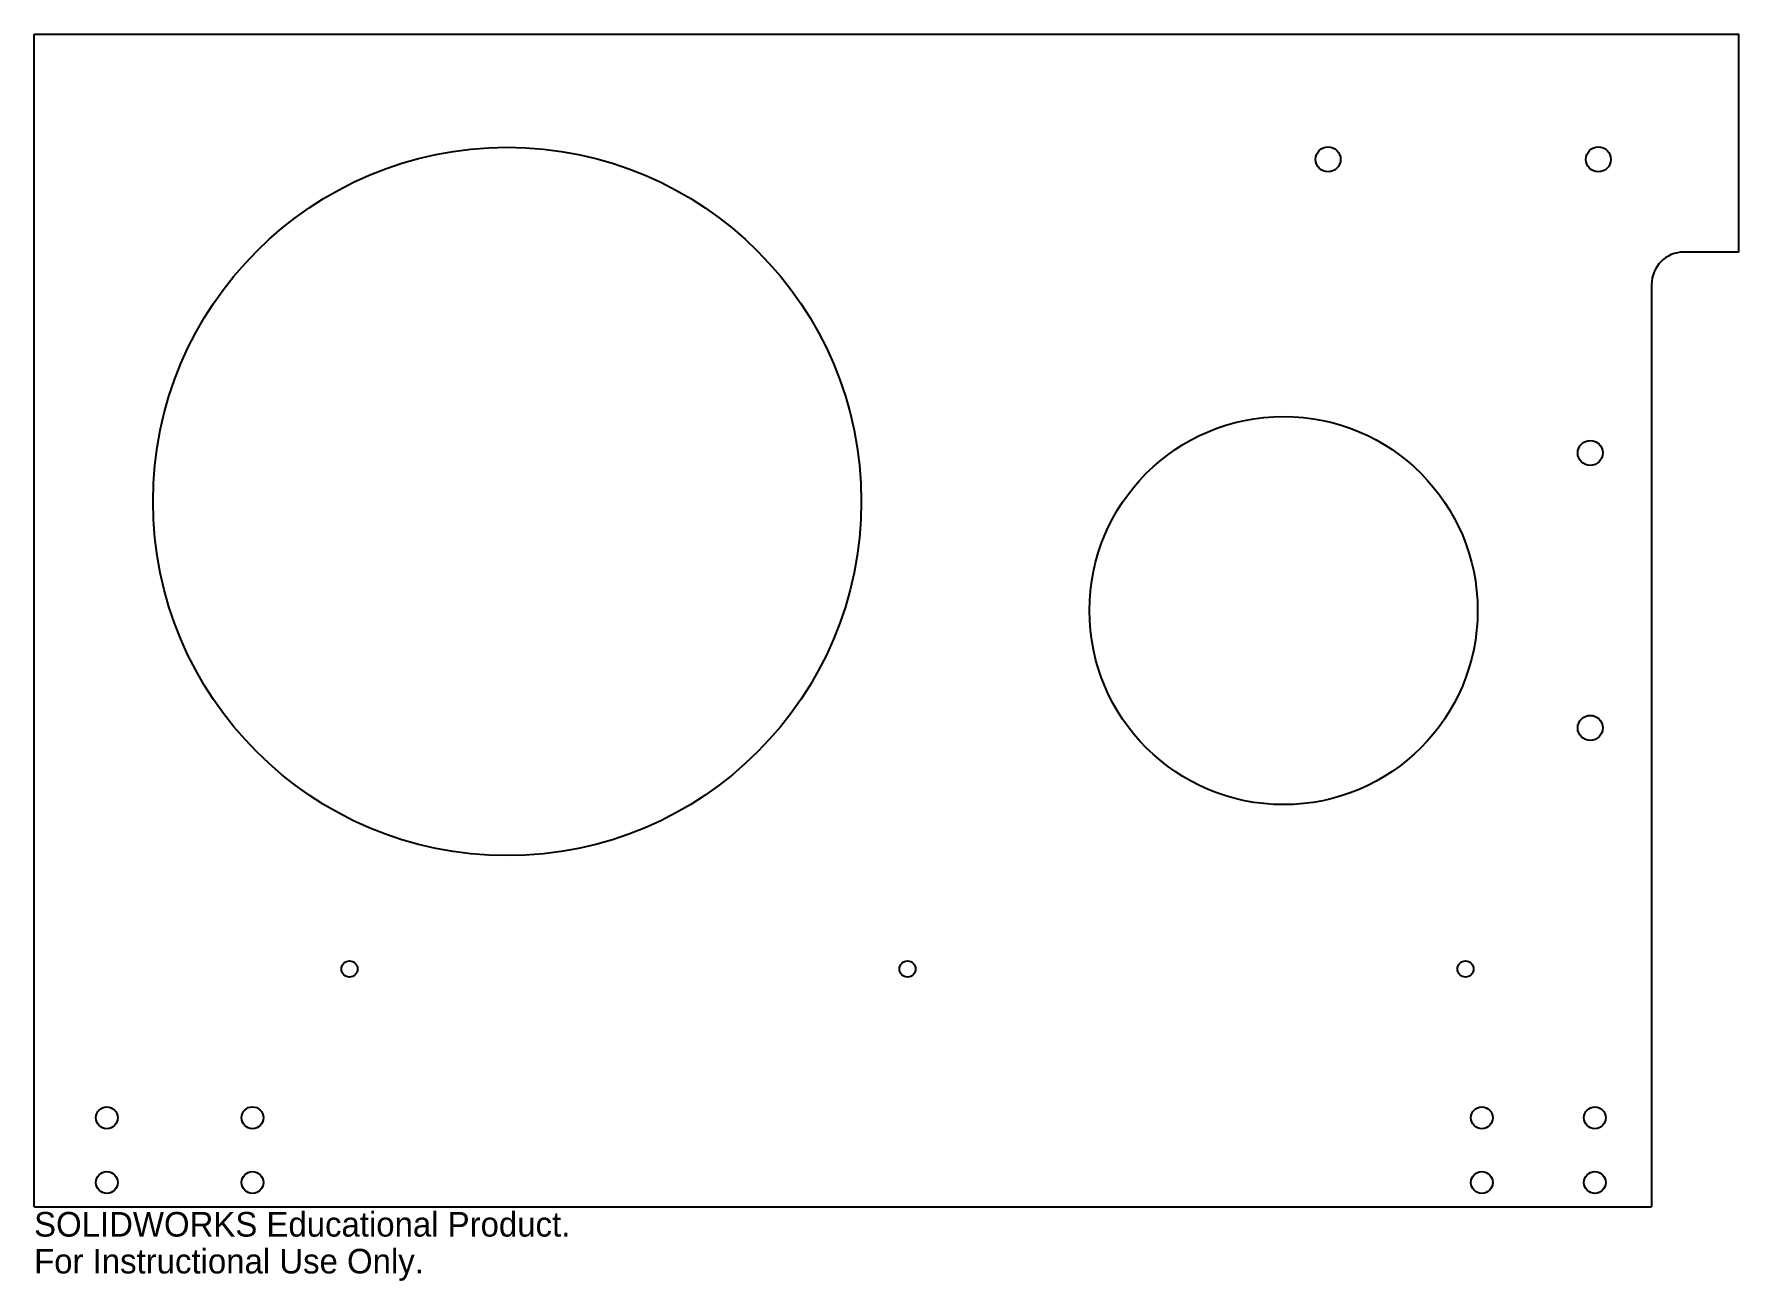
# Model space of a CAD drawing. Header units: inches. Extents: x -13.5 to -0.3, y -9.8 to -0.1.
import ezdxf

# ---------------------------------------------------------------- set-up
doc = ezdxf.new("R2010")
doc.units = ezdxf.units.IN
doc.header["$MEASUREMENT"] = 0
doc.styles.add('SLDTEXTSTYLE0', font='Arail.ttf')

msp = doc.modelspace()

# ---------------------------------------------------------------- linework, layer by layer
at = {"color": 1, "linetype": 'Continuous', "lineweight": 25}
for p, q in [((-13.5, -9.188), (-13.5, -0.125)), ((-13.5, -0.125), (-0.325, -0.125)), ((-0.325, -1.81), (-0.325, -0.125)), ((-0.325, -1.81), (-0.75, -1.81)), ((-1, -2.06), (-1, -9.188)), ((-13.5, -9.188), (-1, -9.188))]:
    msp.add_line(p, q, dxfattribs=at)
for centre, radius in [((-9.844, -3.737), 2.737), ((-3.5, -1.093), 0.0968), ((-1.411, -1.093), 0.0967), ((-3.844, -4.58), 1.5), ((-1.474, -3.362), 0.0967), ((-1.474, -5.487), 0.0967), ((-11.062, -7.35), 0.0625), ((-6.75, -7.35), 0.0625), ((-2.438, -7.35), 0.0625), ((-12.938, -8.5), 0.0847), ((-11.812, -8.5), 0.0848), ((-2.312, -8.5), 0.0847), ((-1.438, -8.5), 0.0847), ((-12.938, -9), 0.0847), ((-11.812, -9), 0.0847), ((-2.312, -9), 0.0847), ((-1.438, -9), 0.0847)]:
    msp.add_circle(centre, radius, dxfattribs=at)
msp.add_arc((-0.75, -2.06), 0.25, 90, 180, dxfattribs=at)

# ---------------------------------------------------------------- texts
at = {"color": 7, "linetype": 'Continuous', "char_height": 0.1903, "attachment_point": 1, "style": 'SLDTEXTSTYLE0'}
for s, insert in [('SOLIDWORKS Educational Product.', (-13.5, -9.228)), ('For Instructional Use Only.', (-13.5, -9.513))]:
    msp.add_mtext(s, dxfattribs=dict(at, insert=insert))

doc.saveas('drawing.dxf')
